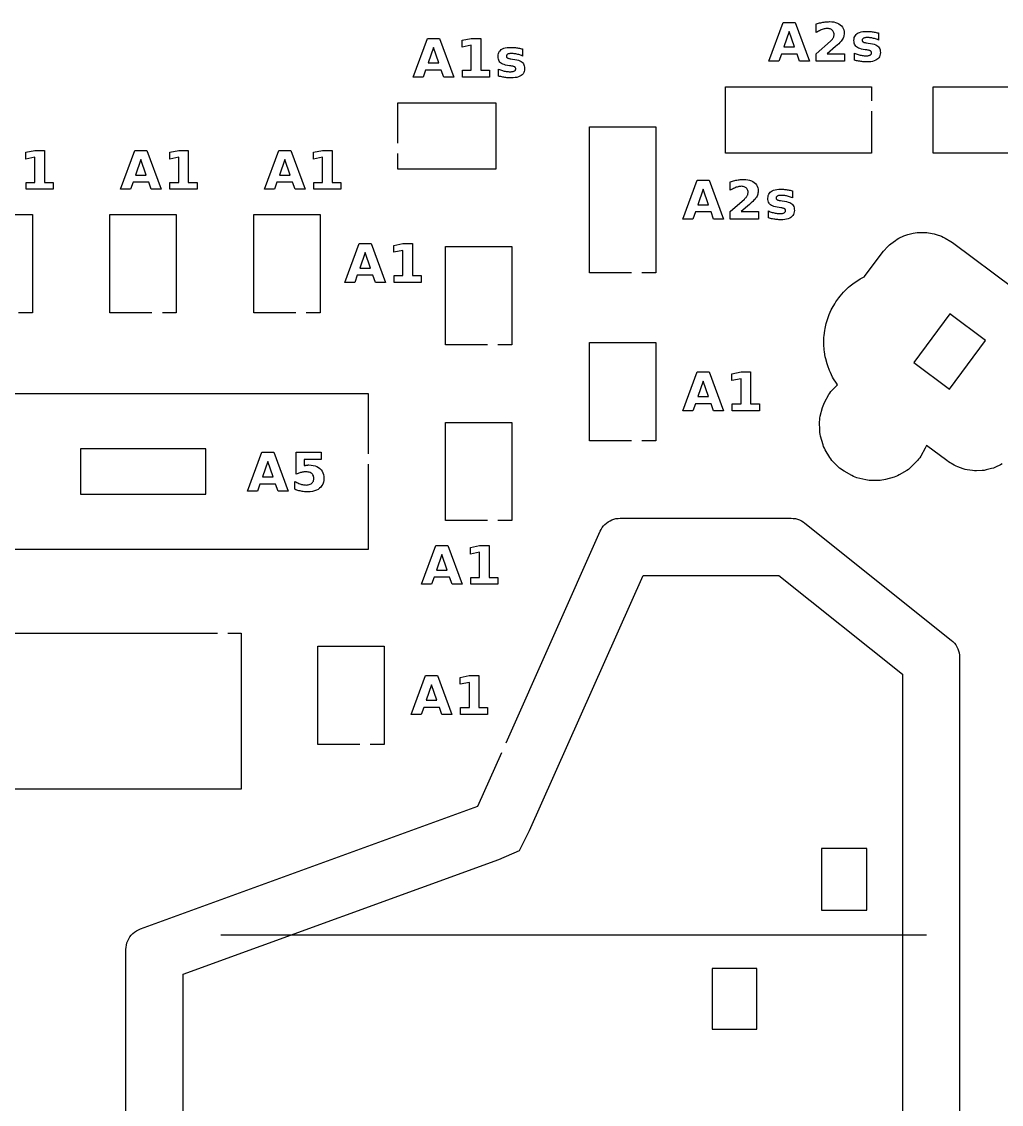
# Model space of a CAD drawing. Header units: millimetres. Extents: x 9 to 297, y 5 to 295.
# Drawn here: x 161.4 to 222.7, y 227.4 to 295.1 of the extents above; entities that cross this region are included whole.
import ezdxf

# ---------------------------------------------------------------- set-up
doc = ezdxf.new("R2010")
doc.units = ezdxf.units.MM
for name, color, linetype in [('CUT', 1, 'CONTINUOUS'), ('ENGRAVE', 5, 'CONTINUOUS'), ('SCORE', 7, 'CONTINUOUS')]:
    doc.layers.add(name, color=color, linetype=linetype)

msp = doc.modelspace()

# ---------------------------------------------------------------- linework, layer by layer
at = {"layer": 'CUT', "color": 1}
for points in [[(214.575, 289.55), (214.575, 286.925), (205.425, 286.925), (205.425, 291.075), (214.575, 291.075), (214.575, 290.2)], [(227.575, 289.55), (227.575, 286.925), (218.425, 286.925), (218.425, 291.075), (227.575, 291.075), (227.575, 290.2)], [(184.925, 287.55), (184.925, 290.075), (191.075, 290.075), (191.075, 285.925), (184.925, 285.925), (184.925, 286.9)], [(199.55, 279.425), (196.925, 279.425), (196.925, 288.575), (201.075, 288.575), (201.075, 279.425), (200.2, 279.425)], [(160.55, 276.925), (157.925, 276.925), (157.925, 283.075), (162.075, 283.075), (162.075, 276.925), (161.2, 276.925)], [(169.55, 276.925), (166.925, 276.925), (166.925, 283.075), (171.075, 283.075), (171.075, 276.925), (170.2, 276.925)], [(178.55, 276.925), (175.925, 276.925), (175.925, 283.075), (180.075, 283.075), (180.075, 276.925), (179.2, 276.925)], [(222.7469, 267.4741), (222.6337, 267.4139), (222.3211, 267.2667), (222.2025, 267.2179), (222.0798, 267.1809), (221.7444, 267.0975), (221.6187, 267.0727), (221.4911, 267.0604), (221.1459, 267.0441), (221.0177, 267.0443), (220.8901, 267.0571), (220.5484, 267.1085), (220.4227, 267.1337), (220.3001, 267.1711), (219.975, 267.2882), (219.8566, 267.3374), (219.7437, 267.3981), (219.3948, 267.6081), (219.2898, 267.6785), (218.0043, 268.6356), (217.9858, 268.5847), (217.9246, 268.46), (217.6467, 267.9622), (217.5869, 267.8652), (217.5179, 267.7724), (217.4421, 267.6873), (217.0507, 267.2844), (216.9678, 267.2062), (216.8772, 267.1345), (216.782, 267.0719), (216.2996, 266.784), (216.1993, 266.7299), (216.0932, 266.6841), (215.985, 266.6483), (215.4446, 266.495), (215.3337, 266.4687), (215.2193, 266.452), (215.1055, 266.4454), (214.5439, 266.4372), (214.43, 266.4405), (214.3152, 266.454), (214.2036, 266.477), (213.6589, 266.6145), (213.5497, 266.6472), (213.4423, 266.6899), (213.3405, 266.741), (212.85, 267.0148), (212.753, 267.0746), (212.6603, 267.1436), (212.5751, 267.2194), (212.1722, 267.6108), (212.094, 267.6937), (212.0223, 267.7844), (211.9597, 267.8796), (211.6718, 268.3619), (211.6177, 268.4622), (211.5719, 268.5684), (211.5361, 268.6765), (211.3829, 269.2169), (211.3566, 269.3278), (211.3398, 269.4422), (211.3332, 269.556), (211.325, 270.1176), (211.3284, 270.2315), (211.3418, 270.3464), (211.3648, 270.458), (211.5023, 271.0026), (211.535, 271.1118), (211.5777, 271.2192), (211.6288, 271.321), (211.9026, 271.8115), (211.9624, 271.9085), (212.0315, 272.0012), (212.1072, 272.0864), (212.4396, 272.4286), (212.3703, 272.5279), (212.1991, 272.8011), (212.1373, 272.9113), (211.9936, 273.2), (211.9429, 273.3158), (211.8282, 273.6172), (211.7891, 273.7373), (211.7045, 274.0485), (211.6774, 274.1719), (211.6237, 274.4899), (211.6088, 274.6154), (211.5865, 274.9371), (211.584, 275.0634), (211.5934, 275.3857), (211.6032, 275.5117), (211.6442, 275.8316), (211.6663, 275.9559), (211.7384, 276.2703), (211.7727, 276.3919), (211.8752, 276.6976), (211.9212, 276.8153), (212.0532, 277.1095), (212.1105, 277.2221), (212.2708, 277.502), (212.3388, 277.6084), (212.5257, 277.8712), (212.6039, 277.9705), (212.8156, 278.2137), (212.9032, 278.3048), (213.1377, 278.5261), (213.2338, 278.6082), (213.4889, 278.8055), (213.5925, 278.8777), (213.8657, 279.049), (213.9759, 279.1108), (214.1108, 279.1779), (214.1221, 279.1843), (214.1304, 279.1943), (215.2409, 280.6859), (215.3212, 280.7834), (215.5953, 281.0847), (215.6861, 281.1752), (215.7853, 281.2563), (216.0633, 281.4616), (216.17, 281.5327), (216.2832, 281.5929), (216.5958, 281.7401), (216.7143, 281.7889), (216.8371, 281.8259), (217.1724, 281.9092), (217.2982, 281.934), (217.4258, 281.9463), (217.771, 281.9627), (217.8992, 281.9624), (218.0267, 281.9496), (218.3685, 281.8983), (218.4941, 281.873), (218.6167, 281.8356), (218.9419, 281.7186), (219.0602, 281.6693), (219.1732, 281.6087), (219.5221, 281.3987), (219.627, 281.3283), (223.5019, 278.4434)], [(190.55, 274.925), (187.925, 274.925), (187.925, 281.075), (192.075, 281.075), (192.075, 274.925), (191.2, 274.925)], [(199.55, 268.925), (196.925, 268.925), (196.925, 275.075), (201.075, 275.075), (201.075, 268.925), (200.2, 268.925)], [(142.925, 266.45), (142.925, 271.875), (183.075, 271.875), (183.075, 268.1)], [(190.55, 263.925), (187.925, 263.925), (187.925, 270.075), (192.075, 270.075), (192.075, 263.925), (191.2, 263.925)], [(183.075, 267.45), (183.075, 262.125), (142.925, 262.125), (142.925, 265.8)], [(191.702, 250.0143), (197.5891, 263.2601), (197.6476, 263.3764), (197.718, 263.4881), (197.7988, 263.5925), (197.8892, 263.6887), (197.9884, 263.7758), (198.0955, 263.853), (198.2096, 263.9195), (198.3294, 263.9748), (198.4541, 264.0184), (198.5823, 264.0498), (198.713, 264.0687), (198.843, 264.075), (209.5458, 264.075), (209.6763, 264.0687), (209.8074, 264.0496), (209.9361, 264.018), (210.0611, 263.9741), (210.1814, 263.9184), (210.2957, 263.8515), (210.4015, 263.7748), (219.5604, 256.4477), (219.6615, 256.3583), (219.7544, 256.2578), (219.837, 256.1486), (219.9082, 256.0318), (219.9675, 255.9085), (220.0142, 255.7798), (220.0479, 255.6472), (220.0683, 255.5119), (220.075, 255.3771), (220.075, 217.0994)], [(88.7, 256.875), (173.65, 256.875)], [(174.3, 256.875), (175.1232, 256.875), (175.1232, 247.125), (95.9464, 247.125)], [(182.55, 249.925), (179.925, 249.925), (179.925, 256.075), (184.075, 256.075), (184.075, 249.925), (183.2, 249.925)], [(174.8461, 155.5468), (167.9384, 203.9006), (167.925, 204.0897), (167.925, 237.0914), (167.932, 237.2292), (167.9533, 237.3676), (167.9886, 237.503), (168.0374, 237.6342), (168.0993, 237.7597), (168.1737, 237.8783), (168.2597, 237.9887), (168.3565, 238.0898), (168.4631, 238.1806), (168.5784, 238.26), (168.7011, 238.3273), (168.8283, 238.381), (189.9419, 246.0587), (189.9443, 246.0597), (189.9455, 246.062), (191.4381, 249.4203)]]:
    msp.add_lwpolyline(points, dxfattribs=at)
for points in [[(219.4711, 276.8564), (217.2078, 273.8164), (219.4457, 272.1503), (221.709, 275.1903), (219.4711, 276.8564)], [(165.075, 265.575), (172.925, 265.575), (172.925, 268.425), (165.075, 268.425), (165.075, 265.575)], [(214.2808, 239.5523), (214.2808, 243.4023), (211.4308, 243.4023), (211.4308, 239.5523), (214.2808, 239.5523)], [(204.605, 232.105), (207.395, 232.105), (207.395, 235.895), (204.605, 235.895), (204.605, 232.105)]]:
    msp.add_lwpolyline(points, close=True, dxfattribs=at)
at = {"layer": 'ENGRAVE', "color": 5}
for points in [[(208.1475, 292.6748), (209.0475, 295.1048), (209.7946, 295.1048), (210.6947, 292.6748), (210.0648, 292.6748), (209.9118, 293.1175), (208.932, 293.1175), (208.7773, 292.6748), (208.1475, 292.6748)], [(212.8739, 292.6748), (211.1079, 292.6748), (211.1079, 293.1354), (211.995, 293.9183), (212.0329, 293.954), (212.0673, 293.9894), (212.0983, 294.0245), (212.1259, 294.0593), (212.1501, 294.0939), (212.1708, 294.1282), (212.1882, 294.1627), (212.2024, 294.1975), (212.2135, 294.2328), (212.2214, 294.2686), (212.2261, 294.3048), (212.2277, 294.3415), (212.2245, 294.3966), (212.215, 294.448), (212.199, 294.4957), (212.1767, 294.5397), (212.148, 294.58), (212.113, 294.6165), (212.0726, 294.6484), (212.0281, 294.6744), (211.9793, 294.6947), (211.9263, 294.7091), (211.8692, 294.7178), (211.8078, 294.7207), (211.7582, 294.719), (211.7071, 294.7137), (211.6544, 294.705), (211.6002, 294.6928), (211.5444, 294.6772), (211.4872, 294.658), (211.4284, 294.6355), (211.3683, 294.6095), (211.3069, 294.5801), (211.2441, 294.5474), (211.18, 294.5112), (211.1144, 294.4717), (211.1144, 295.0055), (211.1848, 295.0279), (211.255, 295.0485), (211.3248, 295.0672), (211.3944, 295.084), (211.4637, 295.099), (211.5327, 295.1121), (211.6014, 295.1233), (211.6696, 295.1325), (211.7374, 295.1396), (211.8047, 295.1447), (211.8716, 295.1477), (211.938, 295.1488), (212.078, 295.1434), (212.2072, 295.1274), (212.3256, 295.1007), (212.4332, 295.0634), (212.5299, 295.0154), (212.6159, 294.9567), (212.6898, 294.8885), (212.7502, 294.8118), (212.7972, 294.7268), (212.8308, 294.6333), (212.8509, 294.5315), (212.8576, 294.4212), (212.8548, 294.3558), (212.8462, 294.2918), (212.832, 294.2294), (212.812, 294.1684), (212.7864, 294.1089), (212.7551, 294.0509), (212.7146, 293.9905), (212.6616, 293.9235), (212.596, 293.8501), (212.5178, 293.7703), (212.4271, 293.6839), (212.3238, 293.5911), (211.8045, 293.1354), (212.8739, 293.1354), (212.8739, 292.6748)], [(185.887, 291.6748), (186.787, 294.1048), (187.5341, 294.1048), (188.4342, 291.6748), (187.8043, 291.6748), (187.6513, 292.1175), (186.6715, 292.1175), (186.5169, 291.6748), (185.887, 291.6748)], [(189.5278, 293.6784), (188.9598, 293.5612), (188.9598, 293.9876), (189.5245, 294.1048), (190.1202, 294.1048), (190.1202, 292.1077), (190.6736, 292.1077), (190.6736, 291.6748), (188.9744, 291.6748), (188.9744, 292.1077), (189.5278, 292.1077), (189.5278, 293.6784)], [(209.0882, 293.5684), (209.7539, 293.5684), (209.4219, 294.5351), (209.0882, 293.5684)], [(215.001, 293.998), (214.939, 294.023), (214.8777, 294.0458), (214.8171, 294.0664), (214.7573, 294.0848), (214.6981, 294.1011), (214.6397, 294.1152), (214.5822, 294.1272), (214.5258, 294.1369), (214.4704, 294.1445), (214.4162, 294.15), (214.363, 294.1532), (214.3109, 294.1543), (214.258, 294.1531), (214.2097, 294.1497), (214.1663, 294.1439), (214.1275, 294.1358), (214.0936, 294.1255), (214.0643, 294.1128), (214.0397, 294.0977), (214.0196, 294.0801), (214.0039, 294.0601), (213.9927, 294.0376), (213.986, 294.0125), (213.9838, 293.985), (213.9855, 293.9626), (213.9906, 293.942), (213.999, 293.9232), (214.0109, 293.9062), (214.0262, 293.891), (214.0448, 293.8776), (214.0678, 293.8657), (214.0963, 293.8548), (214.1301, 293.845), (214.1692, 293.8364), (214.2138, 293.8288), (214.2637, 293.8223), (214.3663, 293.8076), (214.5073, 293.7866), (214.6321, 293.7615), (214.7406, 293.7323), (214.8328, 293.6991), (214.9088, 293.6618), (214.9685, 293.6204), (215.0157, 293.5729), (215.0544, 293.5172), (215.0844, 293.4532), (215.1059, 293.381), (215.1188, 293.3006), (215.1231, 293.2119), (215.1171, 293.1188), (215.0992, 293.0338), (215.0694, 292.9568), (215.0276, 292.8878), (214.9739, 292.8269), (214.9083, 292.7741), (214.8308, 292.7293), (214.7415, 292.6927), (214.6405, 292.6642), (214.5278, 292.6439), (214.4032, 292.6317), (214.267, 292.6276), (214.2064, 292.6284), (214.1452, 292.6308), (214.0833, 292.6347), (214.0207, 292.6403), (213.9574, 292.6474), (213.8934, 292.6561), (213.8289, 292.6664), (213.7637, 292.6782), (213.6979, 292.6917), (213.6316, 292.7067), (213.5646, 292.7233), (213.4971, 292.7415), (213.4971, 293.1842), (213.5554, 293.1572), (213.6142, 293.1325), (213.6735, 293.1102), (213.7333, 293.0902), (213.7936, 293.0726), (213.8544, 293.0573), (213.9156, 293.0444), (213.9771, 293.0338), (214.0389, 293.0255), (214.1011, 293.0197), (214.1635, 293.0161), (214.2263, 293.015), (214.2809, 293.0163), (214.3308, 293.0202), (214.376, 293.0268), (214.4165, 293.0359), (214.4523, 293.0477), (214.4835, 293.0622), (214.5098, 293.0792), (214.5314, 293.0987), (214.5481, 293.1208), (214.5601, 293.1454), (214.5673, 293.1725), (214.5697, 293.2021), (214.5681, 293.2271), (214.5631, 293.2498), (214.5549, 293.2703), (214.5433, 293.2886), (214.5285, 293.3047), (214.5103, 293.3185), (214.4872, 293.3308), (214.4576, 293.3421), (214.4214, 293.3525), (214.3787, 293.3619), (214.3294, 293.3704), (214.2735, 293.3779), (214.171, 293.3909), (214.0478, 293.4095), (213.9375, 293.4327), (213.8401, 293.4605), (213.7557, 293.4929), (213.6843, 293.53), (213.6257, 293.5716), (213.578, 293.6194), (213.5389, 293.6747), (213.5085, 293.7376), (213.4868, 293.8082), (213.4738, 293.8863), (213.4695, 293.972), (213.475, 294.0644), (213.4915, 294.1485), (213.5191, 294.2243), (213.5577, 294.2917), (213.6073, 294.3509), (213.668, 294.4017), (213.7401, 294.4445), (213.8239, 294.4794), (213.9195, 294.5067), (214.0268, 294.5261), (214.1459, 294.5378), (214.2767, 294.5417), (214.3309, 294.541), (214.386, 294.5389), (214.4419, 294.5356), (214.4988, 294.5308), (214.5566, 294.5247), (214.6153, 294.5172), (214.6753, 294.5083), (214.737, 294.4979), (214.8004, 294.4859), (214.8656, 294.4724), (214.9324, 294.4573), (215.001, 294.4407), (215.001, 293.998)], [(186.8277, 292.5684), (187.4934, 292.5684), (187.1614, 293.5351), (186.8277, 292.5684)], [(192.7406, 292.998), (192.6785, 293.023), (192.6172, 293.0458), (192.5566, 293.0664), (192.4968, 293.0848), (192.4376, 293.1011), (192.3792, 293.1152), (192.3217, 293.1272), (192.2653, 293.1369), (192.21, 293.1445), (192.1557, 293.15), (192.1025, 293.1532), (192.0505, 293.1543), (191.9975, 293.1531), (191.9493, 293.1497), (191.9058, 293.1439), (191.8671, 293.1358), (191.8331, 293.1255), (191.8039, 293.1128), (191.7793, 293.0977), (191.7591, 293.0801), (191.7434, 293.0601), (191.7323, 293.0376), (191.7255, 293.0125), (191.7233, 292.985), (191.725, 292.9626), (191.7301, 292.942), (191.7386, 292.9232), (191.7504, 292.9062), (191.7657, 292.891), (191.7843, 292.8776), (191.8074, 292.8657), (191.8358, 292.8548), (191.8696, 292.845), (191.9088, 292.8364), (191.9533, 292.8288), (192.0033, 292.8223), (192.1058, 292.8076), (192.2469, 292.7866), (192.3716, 292.7615), (192.4801, 292.7323), (192.5724, 292.6991), (192.6483, 292.6618), (192.708, 292.6204), (192.7553, 292.5729), (192.7939, 292.5172), (192.824, 292.4532), (192.8454, 292.381), (192.8583, 292.3006), (192.8626, 292.2119), (192.8567, 292.1188), (192.8388, 292.0338), (192.8089, 291.9568), (192.7671, 291.8878), (192.7134, 291.8269), (192.6478, 291.7741), (192.5703, 291.7293), (192.481, 291.6927), (192.38, 291.6642), (192.2673, 291.6439), (192.1428, 291.6317), (192.0065, 291.6276), (191.9459, 291.6284), (191.8847, 291.6308), (191.8228, 291.6347), (191.7602, 291.6403), (191.6969, 291.6474), (191.633, 291.6561), (191.5684, 291.6664), (191.5032, 291.6782), (191.4375, 291.6917), (191.3711, 291.7067), (191.3042, 291.7233), (191.2367, 291.7415), (191.2367, 292.1842), (191.295, 292.1572), (191.3537, 292.1325), (191.413, 292.1102), (191.4728, 292.0902), (191.5331, 292.0726), (191.5939, 292.0573), (191.6551, 292.0444), (191.7166, 292.0338), (191.7784, 292.0255), (191.8406, 292.0197), (191.903, 292.0161), (191.9658, 292.015), (192.0204, 292.0163), (192.0703, 292.0202), (192.1156, 292.0268), (192.1561, 292.0359), (192.1919, 292.0477), (192.223, 292.0622), (192.2493, 292.0792), (192.2709, 292.0987), (192.2877, 292.1208), (192.2997, 292.1454), (192.3068, 292.1725), (192.3092, 292.2021), (192.3076, 292.2271), (192.3026, 292.2498), (192.2944, 292.2703), (192.2828, 292.2886), (192.268, 292.3047), (192.2498, 292.3185), (192.2268, 292.3308), (192.1971, 292.3421), (192.1609, 292.3525), (192.1182, 292.3619), (192.0689, 292.3704), (192.013, 292.3779), (191.9105, 292.3909), (191.7873, 292.4095), (191.677, 292.4327), (191.5797, 292.4605), (191.4953, 292.4929), (191.4238, 292.53), (191.3652, 292.5716), (191.3175, 292.6194), (191.2784, 292.6747), (191.248, 292.7376), (191.2263, 292.8082), (191.2133, 292.8863), (191.209, 292.972), (191.2145, 293.0644), (191.231, 293.1485), (191.2586, 293.2243), (191.2972, 293.2917), (191.3469, 293.3509), (191.4076, 293.4017), (191.4796, 293.4445), (191.5634, 293.4794), (191.659, 293.5067), (191.7663, 293.5261), (191.8854, 293.5378), (192.0163, 293.5417), (192.0704, 293.541), (192.1255, 293.5389), (192.1815, 293.5356), (192.2384, 293.5308), (192.2961, 293.5247), (192.3548, 293.5172), (192.4148, 293.5083), (192.4765, 293.4979), (192.54, 293.4859), (192.6051, 293.4724), (192.672, 293.4573), (192.7406, 293.4407), (192.7406, 292.998)], [(162.229, 285.0925), (162.229, 286.6632), (161.661, 286.546), (161.661, 286.9724), (162.2257, 287.0896), (162.8214, 287.0896), (162.8214, 285.0925), (163.3748, 285.0925), (163.3748, 284.6596), (161.6756, 284.6596), (161.6756, 285.0925), (162.229, 285.0925)], [(168.2181, 284.6596), (167.5882, 284.6596), (168.4882, 287.0896), (169.2353, 287.0896), (170.1354, 284.6596), (169.5055, 284.6596), (169.3525, 285.1023), (168.3727, 285.1023), (168.2181, 284.6596)], [(171.229, 285.0925), (171.229, 286.6632), (170.661, 286.546), (170.661, 286.9724), (171.2257, 287.0896), (171.8214, 287.0896), (171.8214, 285.0925), (172.3748, 285.0925), (172.3748, 284.6596), (170.6756, 284.6596), (170.6756, 285.0925), (171.229, 285.0925)], [(177.2181, 284.6596), (176.5882, 284.6596), (177.4882, 287.0896), (178.2353, 287.0896), (179.1354, 284.6596), (178.5055, 284.6596), (178.3525, 285.1023), (177.3727, 285.1023), (177.2181, 284.6596)], [(180.229, 285.0925), (180.229, 286.6632), (179.661, 286.546), (179.661, 286.9724), (180.2257, 287.0896), (180.8214, 287.0896), (180.8214, 285.0925), (181.3748, 285.0925), (181.3748, 284.6596), (179.6756, 284.6596), (179.6756, 285.0925), (180.229, 285.0925)], [(168.8626, 286.52), (168.5289, 285.5532), (169.1946, 285.5532), (168.8626, 286.52)], [(177.8626, 286.52), (177.5289, 285.5532), (178.1946, 285.5532), (177.8626, 286.52)], [(202.7663, 282.8), (203.6663, 285.23), (204.4134, 285.23), (205.3135, 282.8), (204.6836, 282.8), (204.5306, 283.2427), (203.5508, 283.2427), (203.3962, 282.8), (202.7663, 282.8)], [(207.4927, 282.8), (205.7268, 282.8), (205.7268, 283.2606), (206.6138, 284.0435), (206.6517, 284.0792), (206.6861, 284.1146), (206.7172, 284.1497), (206.7447, 284.1845), (206.7689, 284.2191), (206.7896, 284.2535), (206.807, 284.2879), (206.8212, 284.3227), (206.8323, 284.358), (206.8402, 284.3938), (206.845, 284.43), (206.8465, 284.4667), (206.8434, 284.5218), (206.8338, 284.5732), (206.8179, 284.6209), (206.7956, 284.6649), (206.7669, 284.7052), (206.7318, 284.7417), (206.6915, 284.7736), (206.6469, 284.7996), (206.5981, 284.8199), (206.5452, 284.8343), (206.488, 284.843), (206.4266, 284.8459), (206.377, 284.8442), (206.3259, 284.8389), (206.2732, 284.8302), (206.219, 284.818), (206.1633, 284.8024), (206.106, 284.7832), (206.0473, 284.7607), (205.9872, 284.7347), (205.9257, 284.7053), (205.8629, 284.6726), (205.7988, 284.6364), (205.7333, 284.5969), (205.7333, 285.1307), (205.8037, 285.1531), (205.8738, 285.1737), (205.9436, 285.1924), (206.0132, 285.2092), (206.0825, 285.2242), (206.1516, 285.2373), (206.2202, 285.2485), (206.2885, 285.2577), (206.3562, 285.2648), (206.4236, 285.2699), (206.4904, 285.2729), (206.5568, 285.274), (206.6968, 285.2686), (206.826, 285.2526), (206.9444, 285.2259), (207.052, 285.1886), (207.1488, 285.1406), (207.2347, 285.0819), (207.3086, 285.0137), (207.369, 284.937), (207.416, 284.852), (207.4496, 284.7586), (207.4697, 284.6567), (207.4764, 284.5464), (207.4736, 284.481), (207.465, 284.417), (207.4508, 284.3546), (207.4309, 284.2936), (207.4052, 284.2341), (207.3739, 284.1761), (207.3334, 284.1157), (207.2804, 284.0487), (207.2148, 283.9753), (207.1366, 283.8955), (207.0459, 283.8091), (206.9426, 283.7163), (206.4234, 283.2606), (207.4927, 283.2606), (207.4927, 282.8)], [(203.707, 283.6936), (204.3727, 283.6936), (204.0407, 284.6604), (203.707, 283.6936)], [(209.6199, 284.1232), (209.5578, 284.1482), (209.4965, 284.171), (209.4359, 284.1916), (209.3761, 284.21), (209.3169, 284.2263), (209.2585, 284.2404), (209.201, 284.2524), (209.1446, 284.2621), (209.0893, 284.2697), (209.035, 284.2752), (208.9818, 284.2784), (208.9298, 284.2795), (208.8768, 284.2783), (208.8286, 284.2749), (208.7851, 284.2691), (208.7464, 284.261), (208.7124, 284.2507), (208.6832, 284.238), (208.6586, 284.2229), (208.6384, 284.2053), (208.6227, 284.1853), (208.6116, 284.1628), (208.6048, 284.1377), (208.6026, 284.1102), (208.6043, 284.0878), (208.6094, 284.0672), (208.6179, 284.0484), (208.6297, 284.0314), (208.645, 284.0162), (208.6636, 284.0028), (208.6867, 283.9909), (208.7151, 283.98), (208.7489, 283.9702), (208.7881, 283.9616), (208.8326, 283.954), (208.8826, 283.9475), (208.9851, 283.9328), (209.1262, 283.9118), (209.2509, 283.8867), (209.3594, 283.8575), (209.4517, 283.8243), (209.5276, 283.787), (209.5873, 283.7456), (209.6346, 283.6981), (209.6732, 283.6424), (209.7033, 283.5784), (209.7247, 283.5062), (209.7376, 283.4258), (209.7419, 283.3371), (209.736, 283.244), (209.7181, 283.159), (209.6882, 283.082), (209.6464, 283.013), (209.5927, 282.9521), (209.5271, 282.8993), (209.4496, 282.8545), (209.3603, 282.8179), (209.2593, 282.7894), (209.1466, 282.7691), (209.0221, 282.7569), (208.8858, 282.7528), (208.8252, 282.7536), (208.764, 282.756), (208.7021, 282.7599), (208.6395, 282.7655), (208.5762, 282.7726), (208.5123, 282.7813), (208.4477, 282.7916), (208.3825, 282.8034), (208.3168, 282.8169), (208.2504, 282.8319), (208.1835, 282.8485), (208.116, 282.8667), (208.116, 283.3094), (208.1743, 283.2824), (208.233, 283.2577), (208.2923, 283.2354), (208.3521, 283.2154), (208.4124, 283.1978), (208.4732, 283.1825), (208.5344, 283.1696), (208.5959, 283.159), (208.6577, 283.1507), (208.7199, 283.1449), (208.7823, 283.1413), (208.8451, 283.1402), (208.8997, 283.1415), (208.9496, 283.1454), (208.9949, 283.152), (209.0354, 283.1611), (209.0712, 283.1729), (209.1023, 283.1874), (209.1286, 283.2044), (209.1502, 283.2239), (209.167, 283.246), (209.179, 283.2706), (209.1861, 283.2977), (209.1885, 283.3273), (209.1869, 283.3523), (209.1819, 283.375), (209.1737, 283.3955), (209.1621, 283.4138), (209.1473, 283.4299), (209.1291, 283.4437), (209.1061, 283.456), (209.0764, 283.4673), (209.0402, 283.4777), (208.9975, 283.4871), (208.9482, 283.4956), (208.8923, 283.5031), (208.7898, 283.5161), (208.6666, 283.5347), (208.5563, 283.5579), (208.459, 283.5857), (208.3746, 283.6181), (208.3031, 283.6552), (208.2445, 283.6968), (208.1968, 283.7446), (208.1577, 283.7999), (208.1273, 283.8628), (208.1056, 283.9334), (208.0926, 284.0115), (208.0883, 284.0972), (208.0938, 284.1896), (208.1103, 284.2737), (208.1379, 284.3495), (208.1765, 284.4169), (208.2262, 284.4761), (208.2868, 284.5269), (208.3589, 284.5697), (208.4427, 284.6047), (208.5383, 284.6319), (208.6456, 284.6513), (208.7647, 284.663), (208.8956, 284.6669), (208.9497, 284.6662), (209.0048, 284.6641), (209.0608, 284.6608), (209.1177, 284.656), (209.1754, 284.6499), (209.2341, 284.6424), (209.2941, 284.6335), (209.3558, 284.6231), (209.4193, 284.6111), (209.4844, 284.5976), (209.5513, 284.5825), (209.6199, 284.566), (209.6199, 284.1232)], [(182.2416, 278.835), (181.6118, 278.835), (182.5118, 281.265), (183.2589, 281.265), (184.159, 278.835), (183.5291, 278.835), (183.3761, 279.2777), (182.3963, 279.2777), (182.2416, 278.835)], [(185.2526, 279.268), (185.2526, 280.8386), (184.6845, 280.7214), (184.6845, 281.1478), (185.2493, 281.265), (185.845, 281.265), (185.845, 279.268), (186.3984, 279.268), (186.3984, 278.835), (184.6992, 278.835), (184.6992, 279.268), (185.2526, 279.268)], [(182.8862, 280.6954), (182.5525, 279.7286), (183.2182, 279.7286), (182.8862, 280.6954)], [(203.3962, 270.8), (202.7663, 270.8), (203.6663, 273.23), (204.4134, 273.23), (205.3135, 270.8), (204.6836, 270.8), (204.5306, 271.2427), (203.5508, 271.2427), (203.3962, 270.8)], [(206.4071, 271.2329), (206.4071, 272.8036), (205.8391, 272.6864), (205.8391, 273.1128), (206.4038, 273.23), (206.9995, 273.23), (206.9995, 271.2329), (207.5529, 271.2329), (207.5529, 270.8), (205.8537, 270.8), (205.8537, 271.2329), (206.4071, 271.2329)], [(204.0407, 272.6604), (203.707, 271.6936), (204.3727, 271.6936), (204.0407, 272.6604)], [(176.1549, 265.775), (175.5251, 265.775), (176.4251, 268.205), (177.1722, 268.205), (178.0723, 265.775), (177.4424, 265.775), (177.2894, 266.2177), (176.3096, 266.2177), (176.1549, 265.775)], [(176.7995, 267.6354), (176.4658, 266.6686), (177.1315, 266.6686), (176.7995, 267.6354)], [(180.1327, 268.205), (180.1327, 267.7444), (179.0747, 267.7444), (179.0747, 267.3684), (179.0986, 267.3747), (179.1226, 267.3805), (179.1466, 267.3857), (179.1706, 267.3905), (179.1947, 267.3948), (179.2188, 267.3985), (179.2431, 267.4018), (179.2677, 267.4044), (179.2926, 267.4065), (179.3179, 267.4079), (179.3435, 267.4088), (179.3693, 267.4091), (179.512, 267.4029), (179.6437, 267.3844), (179.7644, 267.3536), (179.8743, 267.3104), (179.9731, 267.2548), (180.0611, 267.1869), (180.1367, 267.108), (180.1985, 267.0194), (180.2466, 266.921), (180.281, 266.813), (180.3016, 266.6952), (180.3085, 266.5676), (180.301, 266.4411), (180.2785, 266.324), (180.2411, 266.2165), (180.1887, 266.1184), (180.1214, 266.0299), (180.0391, 265.9508), (179.9435, 265.8826), (179.8363, 265.8269), (179.7174, 265.7835), (179.587, 265.7526), (179.4449, 265.734), (179.2912, 265.7278), (179.2224, 265.7289), (179.1539, 265.7322), (179.0855, 265.7378), (179.0174, 265.7455), (178.9495, 265.7555), (178.8819, 265.7677), (178.8144, 265.7821), (178.747, 265.7989), (178.6798, 265.8179), (178.6128, 265.8393), (178.5458, 265.863), (178.479, 265.8889), (178.479, 266.3821), (178.5447, 266.3457), (178.6092, 266.3125), (178.6725, 266.2824), (178.7348, 266.2555), (178.7959, 266.2318), (178.8558, 266.2112), (178.9147, 266.1938), (178.9724, 266.1796), (179.029, 266.1685), (179.0844, 266.1606), (179.1387, 266.1558), (179.1919, 266.1542), (179.2652, 266.1573), (179.3331, 266.1666), (179.3956, 266.1821), (179.4527, 266.2038), (179.5044, 266.2317), (179.5508, 266.2657), (179.5908, 266.3051), (179.6236, 266.3488), (179.6491, 266.3969), (179.6673, 266.4495), (179.6782, 266.5064), (179.6818, 266.5676), (179.6782, 266.6294), (179.6673, 266.6866), (179.6491, 266.7394), (179.6236, 266.7876), (179.5908, 266.8312), (179.5508, 266.8704), (179.5044, 266.9042), (179.4527, 266.9319), (179.3956, 266.9534), (179.3331, 266.9688), (179.2652, 266.978), (179.1919, 266.9811), (179.1464, 266.9801), (179.0999, 266.9772), (179.0524, 266.9723), (179.0038, 266.9655), (178.9543, 266.9568), (178.9038, 266.9461), (178.8522, 266.9333), (178.7993, 266.9185), (178.7451, 266.9015), (178.6897, 266.8824), (178.633, 266.8612), (178.5751, 266.8378), (178.5751, 268.205), (180.1327, 268.205)], [(187.0418, 259.9404), (186.4119, 259.9404), (187.312, 262.3704), (188.0591, 262.3704), (188.9591, 259.9404), (188.3293, 259.9404), (188.1763, 260.3831), (187.1965, 260.3831), (187.0418, 259.9404)], [(190.0528, 260.3733), (190.0528, 261.944), (189.4847, 261.8268), (189.4847, 262.2532), (190.0495, 262.3704), (190.6452, 262.3704), (190.6452, 260.3733), (191.1986, 260.3733), (191.1986, 259.9404), (189.4994, 259.9404), (189.4994, 260.3733), (190.0528, 260.3733)], [(187.6864, 261.8007), (187.3527, 260.8339), (188.0184, 260.8339), (187.6864, 261.8007)], [(186.3962, 251.8), (185.7663, 251.8), (186.6663, 254.23), (187.4134, 254.23), (188.3135, 251.8), (187.6836, 251.8), (187.5306, 252.2427), (186.5508, 252.2427), (186.3962, 251.8)], [(189.4071, 252.2329), (189.4071, 253.8036), (188.8391, 253.6864), (188.8391, 254.1128), (189.4038, 254.23), (189.9995, 254.23), (189.9995, 252.2329), (190.5529, 252.2329), (190.5529, 251.8), (188.8537, 251.8), (188.8537, 252.2329), (189.4071, 252.2329)], [(187.0407, 253.6604), (186.707, 252.6936), (187.3727, 252.6936), (187.0407, 253.6604)]]:
    msp.add_lwpolyline(points, close=True, dxfattribs=at)
at = {"layer": 'SCORE', "color": 7}
for points in [[(187.5, 144.0554), (187.397, 146.0995), (185.6148, 147.1057), (179.2055, 150.3104), (171.5, 204.2487), (171.5, 235.5485), (191.248, 242.7296), (192.5419, 243.2751), (193.1759, 244.528), (200.2746, 260.5)], [(200.2746, 260.5), (208.7723, 260.5), (216.5, 254.3178), (216.5, 218.9649)], [(173.8523, 238), (218, 238)]]:
    msp.add_lwpolyline(points, dxfattribs=at)

doc.saveas('drawing.dxf')
